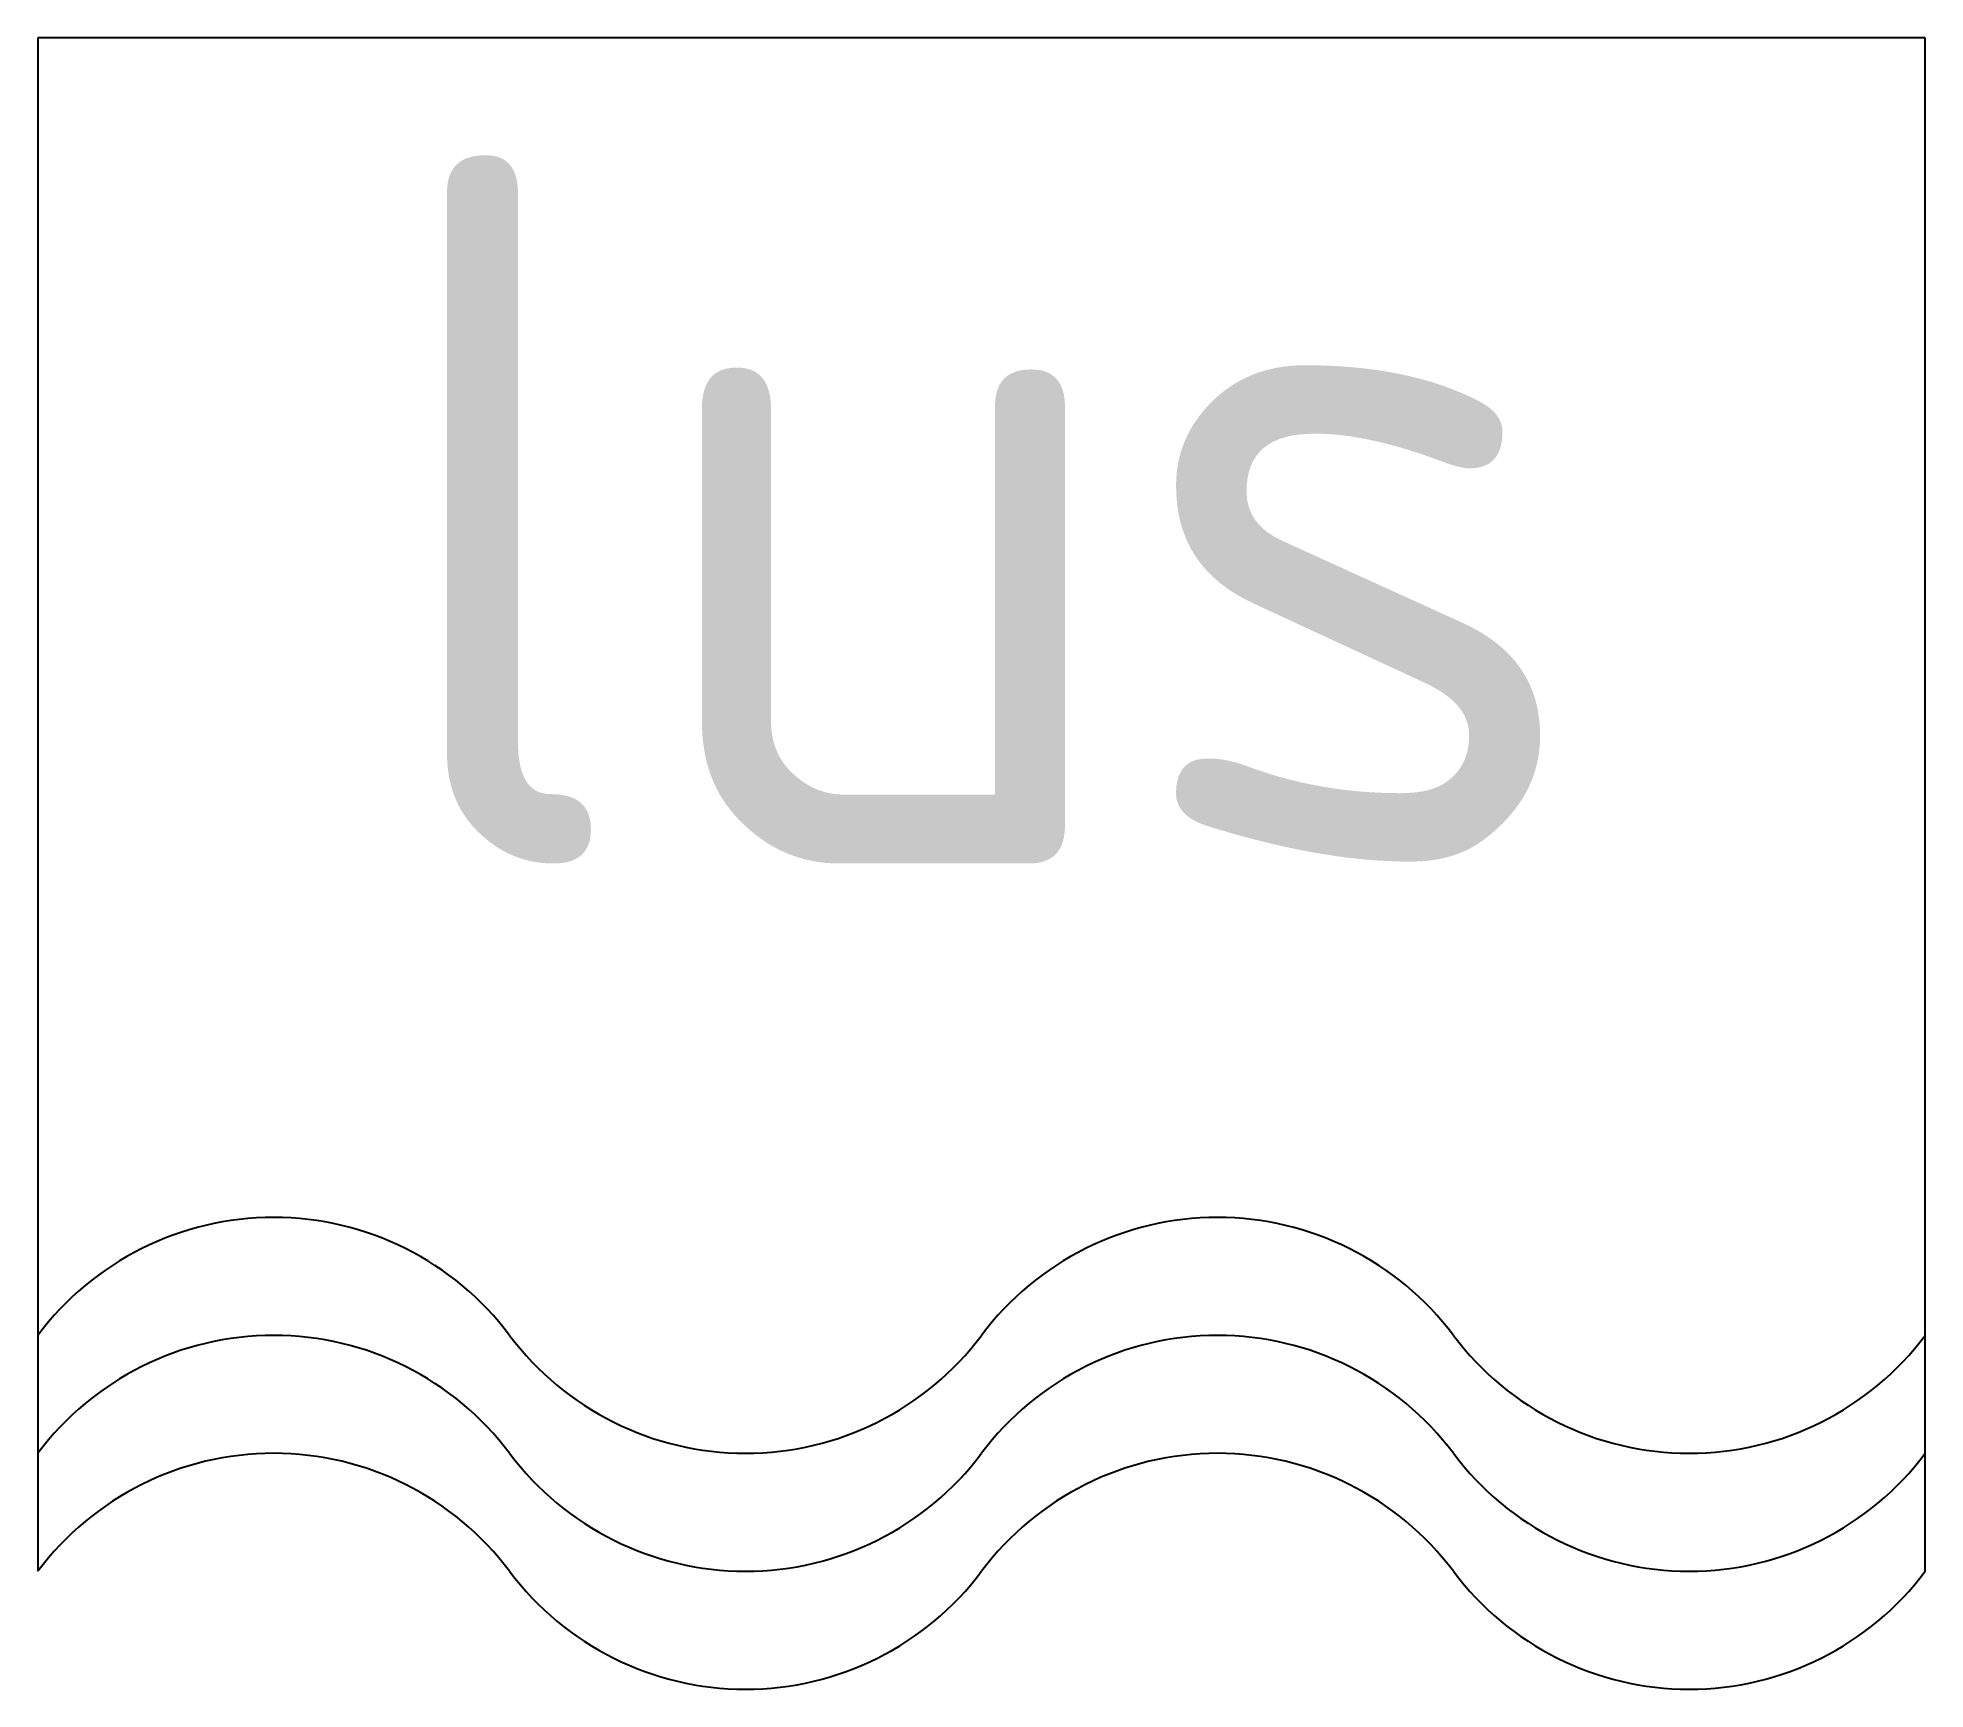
# Model space of a CAD drawing. Extents: x -1 to 1, y -1.25 to 0.5.
import ezdxf
from ezdxf.enums import TextEntityAlignment as Align

# ---------------------------------------------------------------- set-up
doc = ezdxf.new("R2010")
doc.units = 0
doc.styles.add('NLCS-ISO', font='NLCS-ISO.ttf')

msp = doc.modelspace()

# ---------------------------------------------------------------- linework, layer by layer
for p, q in [((1, 0.5), (-1, 0.5)), ((-1, 0.5), (-1, -1.125)), ((1, -1.125), (1, 0.5))]:
    msp.add_line(p, q)
for centre, start, end in [((-0.75, -1.0625), 36.8699, 143.1301), ((0.25, -1.0625), 36.8699, 143.1301), ((-0.75, -1.1875), 36.8699, 143.1301), ((-0.25, -0.6875), 216.8699, 323.1301), ((0.25, -1.1875), 36.8699, 143.1301), ((0.75, -0.6875), 216.8699, 323.1301), ((-0.75, -1.3125), 36.8699, 143.1301), ((-0.25, -0.8125), 216.8699, 323.1301), ((0.25, -1.3125), 36.8699, 143.1301), ((0.75, -0.8125), 216.8699, 323.1301), ((-0.25, -0.9375), 216.8699, 323.1301), ((0.75, -0.9375), 216.8699, 323.1301)]:
    msp.add_arc(centre, 0.3125, start, end)

# ---------------------------------------------------------------- texts
at = {"style": 'NLCS-ISO'}
msp.add_text('lus', height=0.75, dxfattribs=at).set_placement((0, 0), align=Align.MIDDLE_CENTER)

doc.saveas('drawing.dxf')
